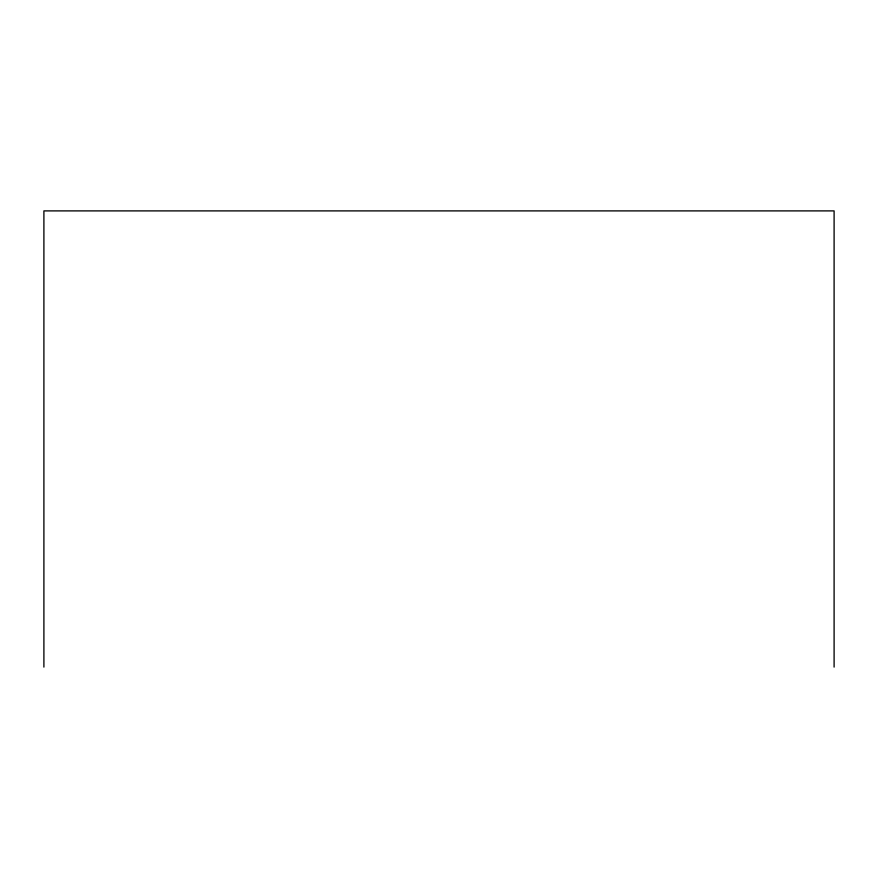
<?xml version="1.0" encoding="UTF-8"?>
<svg xmlns="http://www.w3.org/2000/svg" width="878" height="878" viewBox="0 0 878 878"><rect width="100%" height="100%" fill="white"/><g stroke="black" fill="none" stroke-linecap="round" stroke-linejoin="round"><path stroke-width="1.32" d="M834.1 667.104L834.1 210.896L43.9 210.896L43.9 667.104"/></g></svg>
